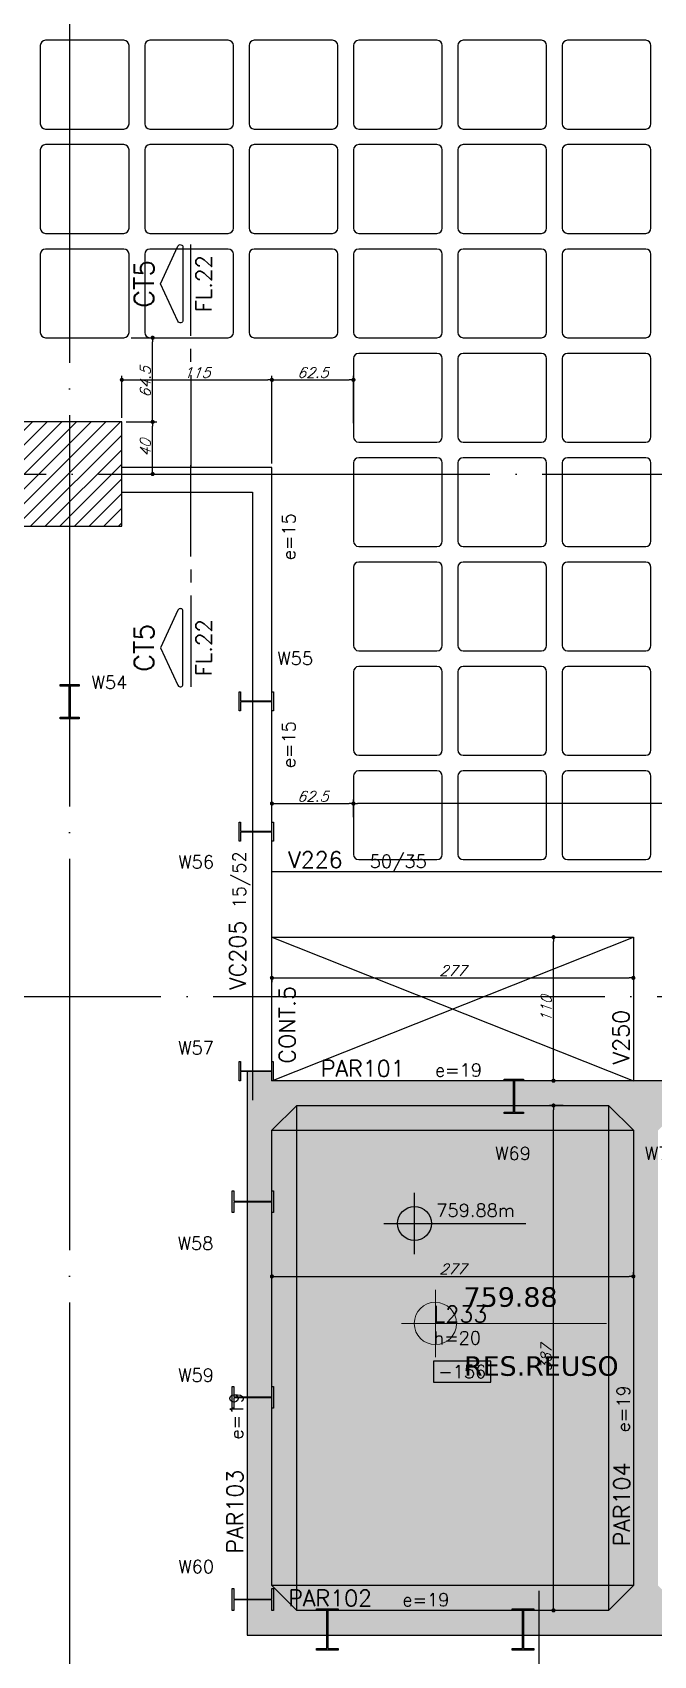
# Model space of a CAD drawing. Extents: x -4172 to 5483, y -2094 to 2406.
# Drawn here: x 577 to 1053, y -1390 to -146 of the extents above; entities that cross this region are included whole.
import ezdxf
from ezdxf.enums import TextEntityAlignment as Align

# ---------------------------------------------------------------- set-up
doc = ezdxf.new("R2010")
doc.units = 0
doc.header["$LTSCALE"] = 50
doc.header["$MEASUREMENT"] = 0
doc.linetypes.add('EIXO', pattern=[6.8, 6, -0.4, 0, -0.4])
doc.layers.get('0').update_dxf_attribs({"linetype": 'CONTINUOUS'})
doc.layers.get('DEFPOINTS').update_dxf_attribs({"linetype": 'CONTINUOUS'})
for name, color, linetype in [('251', 5, 'CONTINUOUS'), ('F-AUX', 2, 'CONTINUOUS'), ('F-CORTE-INDICAÇÃO', 4, 'CONTINUOUS'), ('F-COTAS', 106, 'CONTINUOUS'), ('F-CUBETA', 1, 'CONTINUOUS'), ('F-EIXO', 12, 'EIXO'), ('F-LAJES-DIM', 2, 'CONTINUOUS'), ('F-LAJES-NOME', 4, 'CONTINUOUS'), ('F-NÍVEL-PLANTA', 2, 'CONTINUOUS'), ('F-PARC-DIM', 2, 'CONTINUOUS'), ('F-PARC-NOME', 4, 'CONTINUOUS'), ('F-PERFIL - W310x52', 4, 'CONTINUOUS'), ('F-PERFIL- W250x38.5', 4, 'CONTINUOUS'), ('F-PILARES-HACH', 174, 'CONTINUOUS'), ('F-PILARES-NOME', 170, 'CONTINUOUS'), ('F-PILARES-S', 170, 'CONTINUOUS'), ('F-SOLIDO-VIGAS', 252, 'CONTINUOUS'), ('F-TEXTO', 6, 'CONTINUOUS'), ('F-VIGAS', 3, 'CONTINUOUS'), ('F-VIGAS-DIM', 2, 'CONTINUOUS'), ('F-VIGAS-NOME', 4, 'CONTINUOUS'), ('F-VÃO', 1, 'CONTINUOUS')]:
    doc.layers.add(name, color=color, linetype=linetype)
doc.layers.add('A-ANNO-NOTE', color=253, linetype='CONTINUOUS', lineweight=9)
doc.layers.add('F-DESNIVEL-6', color=7, linetype='CONTINUOUS', true_color=0xffdebd)
doc.styles.add('CP-TEXT-INCL', font='romans.shx', dxfattribs={"oblique": 20})
doc.styles.add('MCP', font='romans.shx')
doc.styles.add('ROMANS', font='romans.shx')
doc.styles.get("Standard").update_dxf_attribs({"font": 'ROMANS.SHX'})
doc.styles.add('Verdana_3', font='verdana.ttf', dxfattribs={"height": 20})
doc.dimstyles.new('CP-COTAS-50', dxfattribs={"dimscale": 0.64, "dimtxt": 12.5, "dimasz": 5, "dimexe": 5, "dimexo": 5, "dimgap": 2.5, "dimtad": 1, "dimdec": 1, "dimdsep": 46, "dimtxsty": 'CP-TEXT-INCL', "dimblk1": 'DOT', "dimblk2": 'DOT', "dimsah": 1, "dimcen": 9, "dimclrd": 256, "dimclre": 256, "dimclrt": 256, "dimadec": 0, "dimazin": 0, "dimtfac": 1, "dimtdec": 1, "dimtmove": 2, "dimatfit": 3, "dimldrblk": 'DOT', "dimfxl": 0, "dimtolj": 1, "dimarcsym": 0})

# ---------------------------------------------------------------- blocks, each defined once
blk = doc.blocks.new('_VAONER063650636500869008690')
at = {"layer": '251', "color": 1}
for p, q in [((-34, 30), (-34, -30)), ((30, 34), (-30, 34)), ((34, -30), (34, 30)), ((-30, -34), (30, -34))]:
    blk.add_line(p, q, dxfattribs=at)
for centre, start, end in [((-30, 30), 90, 180), ((30, 30), 0, 90), ((-30, -30), 180, 270), ((30, -30), 270, 0)]:
    blk.add_arc(centre, 4, start, end, dxfattribs=at)
blk = doc.blocks.new('*U5')
at = {"layer": 'F-LAJES-DIM', "color": 1}
blk.add_lwpolyline([(0, 0), (44, 0), (44, 16), (0, 16)], close=True, dxfattribs=at)
at = {"layer": 'F-LAJES-DIM', "style": 'MCP'}
blk.add_attdef('DIM', text='', height=10, dxfattribs=at).set_placement((22, 8), align=Align.MIDDLE_CENTER)
blk = doc.blocks.new('Nível - Planta')
at = {"layer": 'F-NÍVEL-PLANTA'}
h = blk.add_hatch(color=71, dxfattribs=at)
h.paths.add_polyline_path([(0, 0), (0, 0.26, 0.414214), (-0.26, 0)])
h.paths.add_polyline_path([(0.26, 0), (0, 0), (0, -0.26, 0.414214)])
for p, q in [((0, -0.469), (0, 0.469)), ((-0.469, 0), (1.704, 0))]:
    blk.add_line(p, q, dxfattribs=at)
blk.add_circle((0, 0), 0.26, dxfattribs=at)
at = {"layer": 'F-TEXTO', "color": 3, "style": 'MCP'}
blk.add_attdef('NÍVEL', (0.333, 0.102), '', height=0.2, dxfattribs=at)
blk = doc.blocks.new('*U22')
at = {"layer": 'F-EIXO'}
blk.add_line((0, 0), (7397, 0), dxfattribs=at)
at = {"layer": 'F-TEXTO', "style": 'ROMANS'}
blk.add_attdef('EIXO', text='', height=17.5, dxfattribs=at).set_placement((-28.2072, 0), align=Align.MIDDLE_CENTER)
blk = doc.blocks.new('*U23')
at = {"layer": 'F-EIXO'}
blk.add_line((0, 0), (7484.954, 0), dxfattribs=at)
at = {"layer": 'F-TEXTO', "style": 'ROMANS'}
blk.add_attdef('EIXO', text='', height=17.5, dxfattribs=at).set_placement((-28.2072, 0), align=Align.MIDDLE_CENTER)
blk = doc.blocks.new('*U28')
at = {"layer": 'F-EIXO'}
blk.add_line((0, 0), (0, -3477.9), dxfattribs=at)
at = {"layer": 'F-TEXTO', "style": 'ROMANS'}
blk.add_attdef('EIXO', text='', height=17.5, rotation=360, dxfattribs=at).set_placement((0, 28.2), align=Align.MIDDLE_CENTER)
blk = doc.blocks.new('_DOT')
at = {"color": 0, "linetype": 'ByBlock'}
blk.add_line((-0.5, 0), (-1, 0), dxfattribs=at)
at = {"color": 0, "linetype": 'ByBlock', "const_width": 0.5}
blk.add_lwpolyline([(-0.25, 0, 1), (0.25, 0, 1)], format="xyb", close=True, dxfattribs=at)
blk = doc.blocks.new('*D49')
at = {"layer": 'DEFPOINTS', "color": 0, "linetype": 'Continuous', "transparency": 16777216}
for p in [(-3540, -934.5), (3264.5, -934.5), (3264.5, -1512.9)]:
    blk.add_point(p, dxfattribs=at)
at = {"layer": 'F-COTAS', "linetype": 'Continuous', "lineweight": -2, "transparency": 16777216}
for p, q in [((-3540, -937.7), (-3540, -1516.1)), ((3264.5, -937.7), (3264.5, -1516.1)), ((-3536.8, -1512.9), (3261.3, -1512.9))]:
    blk.add_line(p, q, dxfattribs=at)
at = {"layer": 'F-COTAS', "linetype": 'Continuous', "lineweight": -2, "transparency": 16777216, "xscale": 3.2, "yscale": 3.2, "zscale": 3.2, "rotation": 180}
blk.add_blockref('_DOT', (-3540, -1512.9), dxfattribs=at)
at = {"layer": 'F-COTAS', "linetype": 'Continuous', "lineweight": -2, "transparency": 16777216, "xscale": 3.2, "yscale": 3.2, "zscale": 3.2}
blk.add_blockref('_DOT', (3264.5, -1512.9), dxfattribs=at)
at = {"layer": 'F-COTAS', "linetype": 'Continuous', "transparency": 16777216, "insert": (-137.8, -1507.3), "char_height": 8, "attachment_point": 5, "style": 'CP-TEXT-INCL'}
blk.add_mtext('\\A1;6804.5', dxfattribs=at)
blk = doc.blocks.new('*U127')
at = {"layer": 'F-CORTE-INDICAÇÃO'}
for p, q in [((-100, 0), (-170, 0)), ((-80, 0), (-90, 0)), ((-70, 0), (0, 0))]:
    blk.add_line(p, q, dxfattribs=at)
blk.add_lwpolyline([(-112, 6, 0.802585), (-111.2, 9.8), (-140, 23.3), (-168.8, 9.8, 0.802585), (-168, 6)], format="xyb", close=True, dxfattribs=at)
at = {"layer": 'F-CORTE-INDICAÇÃO', "style": 'ROMANS'}
blk.add_attdef('CORTE', text='', height=15, dxfattribs=at).set_placement((-140, 35.8), align=Align.MIDDLE_CENTER)
at = {"layer": 'F-CORTE-INDICAÇÃO', "color": 2, "style": 'ROMANS'}
blk.add_attdef('FOLHA', text='', height=12, dxfattribs=at).set_placement((-140, -10), align=Align.MIDDLE_CENTER)
blk = doc.blocks.new('*D175')
at = {"layer": 'DEFPOINTS', "color": 0, "linetype": 'Continuous', "transparency": 16777216}
for p in [(823, -737.1), (823, -750.6), (1451, -750.6)]:
    blk.add_point(p, dxfattribs=at)
at = {"layer": 'F-COTAS', "linetype": 'Continuous', "lineweight": -2, "transparency": 16777216}
for p, q in [((823, -747.4), (823, -733.9)), ((1451, -747.4), (1451, -733.9)), ((1447.8, -737.1), (826.2, -737.1))]:
    blk.add_line(p, q, dxfattribs=at)
at = {"layer": 'F-COTAS', "linetype": 'Continuous', "lineweight": -2, "transparency": 16777216, "xscale": 3.2, "yscale": 3.2, "zscale": 3.2, "rotation": 180}
blk.add_blockref('_DOT', (823, -737.1), dxfattribs=at)
at = {"layer": 'F-COTAS', "linetype": 'Continuous', "lineweight": -2, "transparency": 16777216, "xscale": 3.2, "yscale": 3.2, "zscale": 3.2}
blk.add_blockref('_DOT', (1451, -737.1), dxfattribs=at)
at = {"layer": 'F-COTAS', "linetype": 'Continuous', "transparency": 16777216, "insert": (1137, -731.5), "char_height": 8, "attachment_point": 5, "style": 'CP-TEXT-INCL'}
blk.add_mtext('\\A1;628', dxfattribs=at)
blk = doc.blocks.new('*D176')
at = {"layer": 'DEFPOINTS', "color": 0, "linetype": 'Continuous', "transparency": 16777216}
for p in [(760.5, -745.9), (823, -737.1), (823, -746)]:
    blk.add_point(p, dxfattribs=at)
at = {"layer": 'F-COTAS', "linetype": 'Continuous', "lineweight": -2, "transparency": 16777216}
for p, q in [((760.5, -742.7), (760.5, -733.9)), ((823, -742.8), (823, -733.9)), ((763.7, -737.1), (819.8, -737.1))]:
    blk.add_line(p, q, dxfattribs=at)
at = {"layer": 'F-COTAS', "linetype": 'Continuous', "lineweight": -2, "transparency": 16777216, "xscale": 3.2, "yscale": 3.2, "zscale": 3.2, "rotation": 180}
blk.add_blockref('_DOT', (760.5, -737.1), dxfattribs=at)
at = {"layer": 'F-COTAS', "linetype": 'Continuous', "lineweight": -2, "transparency": 16777216, "xscale": 3.2, "yscale": 3.2, "zscale": 3.2}
blk.add_blockref('_DOT', (823, -737.1), dxfattribs=at)
at = {"layer": 'F-COTAS', "linetype": 'Continuous', "transparency": 16777216, "insert": (791.8, -731.5), "char_height": 8, "attachment_point": 5, "style": 'CP-TEXT-INCL'}
blk.add_mtext('\\A1;62.5', dxfattribs=at)
blk = doc.blocks.new('*D212')
at = {"layer": 'DEFPOINTS', "color": 0, "linetype": 'Continuous', "transparency": 16777216}
for p in [(976.3, -968.5), (986.9, -968.5), (986.9, -1355.5)]:
    blk.add_point(p, dxfattribs=at)
at = {"layer": 'F-COTAS', "linetype": 'Continuous', "lineweight": -2, "transparency": 16777216}
for p, q in [((983.7, -968.5), (973.1, -968.5)), ((976.3, -1352.3), (976.3, -971.7)), ((983.7, -1355.5), (973.1, -1355.5))]:
    blk.add_line(p, q, dxfattribs=at)
at = {"layer": 'F-COTAS', "linetype": 'Continuous', "lineweight": -2, "transparency": 16777216, "xscale": 3.2, "yscale": 3.2, "zscale": 3.2}
for p, rotation in [((976.3, -968.5), 90), ((976.3, -1355.5), 270)]:
    blk.add_blockref('_DOT', p, dxfattribs=dict(at, rotation=rotation))
at = {"layer": 'F-COTAS', "linetype": 'Continuous', "transparency": 16777216, "insert": (970.7, -1162), "char_height": 8, "attachment_point": 5, "rotation": 90, "style": 'CP-TEXT-INCL'}
blk.add_mtext('\\A1;387', dxfattribs=at)
blk = doc.blocks.new('*D213')
at = {"layer": 'DEFPOINTS', "color": 0, "linetype": 'Continuous', "transparency": 16777216}
for p in [(976.3, -839.5), (976.3, -839.5), (976.3, -949.5)]:
    blk.add_point(p, dxfattribs=at)
at = {"layer": 'F-COTAS', "linetype": 'Continuous', "lineweight": -2, "transparency": 16777216}
blk.add_line((976.3, -946.3), (976.3, -842.7), dxfattribs=at)
at = {"layer": 'F-COTAS', "linetype": 'Continuous', "lineweight": -2, "transparency": 16777216, "xscale": 3.2, "yscale": 3.2, "zscale": 3.2}
for p, rotation in [((976.3, -839.5), 90), ((976.3, -949.5), 270)]:
    blk.add_blockref('_DOT', p, dxfattribs=dict(at, rotation=rotation))
at = {"layer": 'F-COTAS', "linetype": 'Continuous', "transparency": 16777216, "insert": (970.7, -894.5), "char_height": 8, "attachment_point": 5, "rotation": 90, "style": 'CP-TEXT-INCL'}
blk.add_mtext('\\A1;110', dxfattribs=at)
blk = doc.blocks.new('*D214')
at = {"layer": 'DEFPOINTS', "color": 0, "linetype": 'Continuous', "transparency": 16777216}
for p in [(760.5, -1100.8), (1037.5, -1099.5), (1037.5, -1100.8)]:
    blk.add_point(p, dxfattribs=at)
at = {"layer": 'F-COTAS', "linetype": 'Continuous', "lineweight": -2, "transparency": 16777216}
for p, q in [((760.5, -1097.6), (760.5, -1096.3)), ((763.7, -1099.5), (1034.3, -1099.5)), ((1037.5, -1097.6), (1037.5, -1096.3))]:
    blk.add_line(p, q, dxfattribs=at)
at = {"layer": 'F-COTAS', "linetype": 'Continuous', "lineweight": -2, "transparency": 16777216, "xscale": 3.2, "yscale": 3.2, "zscale": 3.2, "rotation": 180}
blk.add_blockref('_DOT', (760.5, -1099.5), dxfattribs=at)
at = {"layer": 'F-COTAS', "linetype": 'Continuous', "lineweight": -2, "transparency": 16777216, "xscale": 3.2, "yscale": 3.2, "zscale": 3.2}
blk.add_blockref('_DOT', (1037.5, -1099.5), dxfattribs=at)
at = {"layer": 'F-COTAS', "linetype": 'Continuous', "transparency": 16777216, "insert": (899, -1093.9), "char_height": 8, "attachment_point": 5, "style": 'CP-TEXT-INCL'}
blk.add_mtext('\\A1;277', dxfattribs=at)
blk = doc.blocks.new('*D216')
at = {"layer": 'DEFPOINTS', "color": 0, "linetype": 'Continuous', "transparency": 16777216}
for p in [(760.5, -868), (1037.5, -868), (1037.5, -870.7)]:
    blk.add_point(p, dxfattribs=at)
at = {"layer": 'F-COTAS', "linetype": 'Continuous', "lineweight": -2, "transparency": 16777216}
for p, q in [((763.7, -870.7), (1034.3, -870.7)), ((760.5, -871.2), (760.5, -873.9)), ((1037.5, -871.2), (1037.5, -873.9))]:
    blk.add_line(p, q, dxfattribs=at)
at = {"layer": 'F-COTAS', "linetype": 'Continuous', "lineweight": -2, "transparency": 16777216, "xscale": 3.2, "yscale": 3.2, "zscale": 3.2, "rotation": 180}
blk.add_blockref('_DOT', (760.5, -870.7), dxfattribs=at)
at = {"layer": 'F-COTAS', "linetype": 'Continuous', "lineweight": -2, "transparency": 16777216, "xscale": 3.2, "yscale": 3.2, "zscale": 3.2}
blk.add_blockref('_DOT', (1037.5, -870.7), dxfattribs=at)
at = {"layer": 'F-COTAS', "linetype": 'Continuous', "transparency": 16777216, "insert": (899, -865.1), "char_height": 8, "attachment_point": 5, "style": 'CP-TEXT-INCL'}
blk.add_mtext('\\A1;277', dxfattribs=at)
blk = doc.blocks.new('*D236')
at = {"layer": 'DEFPOINTS', "color": 0, "linetype": 'Continuous', "transparency": 16777216}
for p in [(760.5, -412.3), (645.5, -444.5), (760.5, -479.5)]:
    blk.add_point(p, dxfattribs=at)
at = {"layer": 'F-COTAS', "linetype": 'Continuous', "lineweight": -2, "transparency": 16777216}
for p, q in [((645.5, -441.3), (645.5, -409.1)), ((760.5, -476.3), (760.5, -409.1)), ((648.7, -412.3), (757.3, -412.3))]:
    blk.add_line(p, q, dxfattribs=at)
at = {"layer": 'F-COTAS', "linetype": 'Continuous', "lineweight": -2, "transparency": 16777216, "xscale": 3.2, "yscale": 3.2, "zscale": 3.2, "rotation": 180}
blk.add_blockref('_DOT', (645.5, -412.3), dxfattribs=at)
at = {"layer": 'F-COTAS', "linetype": 'Continuous', "lineweight": -2, "transparency": 16777216, "xscale": 3.2, "yscale": 3.2, "zscale": 3.2}
blk.add_blockref('_DOT', (760.5, -412.3), dxfattribs=at)
at = {"layer": 'F-COTAS', "linetype": 'Continuous', "transparency": 16777216, "insert": (703, -406.7), "char_height": 8, "attachment_point": 5, "style": 'CP-TEXT-INCL'}
blk.add_mtext('\\A1;115', dxfattribs=at)
blk = doc.blocks.new('*D237')
at = {"layer": 'DEFPOINTS', "color": 0, "linetype": 'Continuous', "transparency": 16777216}
for p in [(823, -412.3), (823, -448.8), (760.5, -479.5)]:
    blk.add_point(p, dxfattribs=at)
at = {"layer": 'F-COTAS', "linetype": 'Continuous', "lineweight": -2, "transparency": 16777216}
for p, q in [((760.5, -476.3), (760.5, -409.1)), ((823, -445.6), (823, -409.1)), ((763.7, -412.3), (819.8, -412.3))]:
    blk.add_line(p, q, dxfattribs=at)
at = {"layer": 'F-COTAS', "linetype": 'Continuous', "lineweight": -2, "transparency": 16777216, "xscale": 3.2, "yscale": 3.2, "zscale": 3.2, "rotation": 180}
blk.add_blockref('_DOT', (760.5, -412.3), dxfattribs=at)
at = {"layer": 'F-COTAS', "linetype": 'Continuous', "lineweight": -2, "transparency": 16777216, "xscale": 3.2, "yscale": 3.2, "zscale": 3.2}
blk.add_blockref('_DOT', (823, -412.3), dxfattribs=at)
at = {"layer": 'F-COTAS', "linetype": 'Continuous', "transparency": 16777216, "insert": (791.8, -406.7), "char_height": 8, "attachment_point": 5, "style": 'CP-TEXT-INCL'}
blk.add_mtext('\\A1;62.5', dxfattribs=at)
blk = doc.blocks.new('*D238')
at = {"layer": 'DEFPOINTS', "color": 0, "linetype": 'Continuous', "transparency": 16777216}
for p in [(645.5, -444.5), (669.1, -444.5), (652.5, -484.5)]:
    blk.add_point(p, dxfattribs=at)
at = {"layer": 'F-COTAS', "linetype": 'Continuous', "lineweight": -2, "transparency": 16777216}
for p, q in [((648.7, -444.5), (672.3, -444.5)), ((669.1, -481.3), (669.1, -447.7)), ((655.7, -484.5), (672.3, -484.5))]:
    blk.add_line(p, q, dxfattribs=at)
at = {"layer": 'F-COTAS', "linetype": 'Continuous', "lineweight": -2, "transparency": 16777216, "xscale": 3.2, "yscale": 3.2, "zscale": 3.2}
for p, rotation in [((669.1, -444.5), 90), ((669.1, -484.5), 270)]:
    blk.add_blockref('_DOT', p, dxfattribs=dict(at, rotation=rotation))
at = {"layer": 'F-COTAS', "linetype": 'Continuous', "transparency": 16777216, "insert": (663.5, -464.5), "char_height": 8, "attachment_point": 5, "rotation": 90, "style": 'CP-TEXT-INCL'}
blk.add_mtext('\\A1;40', dxfattribs=at)
blk = doc.blocks.new('*D239')
at = {"layer": 'DEFPOINTS', "color": 0, "linetype": 'Continuous', "transparency": 16777216}
for p in [(649.5, -380), (669.1, -380), (645.5, -444.5)]:
    blk.add_point(p, dxfattribs=at)
at = {"layer": 'F-COTAS', "linetype": 'Continuous', "lineweight": -2, "transparency": 16777216}
for p, q in [((652.7, -380), (672.3, -380)), ((669.1, -441.3), (669.1, -383.2)), ((648.7, -444.5), (672.3, -444.5))]:
    blk.add_line(p, q, dxfattribs=at)
at = {"layer": 'F-COTAS', "linetype": 'Continuous', "lineweight": -2, "transparency": 16777216, "xscale": 3.2, "yscale": 3.2, "zscale": 3.2}
for p, rotation in [((669.1, -380), 90), ((669.1, -444.5), 270)]:
    blk.add_blockref('_DOT', p, dxfattribs=dict(at, rotation=rotation))
at = {"layer": 'F-COTAS', "linetype": 'Continuous', "transparency": 16777216, "insert": (663.5, -414), "char_height": 8, "attachment_point": 5, "rotation": 90, "style": 'CP-TEXT-INCL'}
blk.add_mtext('\\A1;64.5', dxfattribs=at)
blk = doc.blocks.new('LGN-COTA E LEGENDA - LGN-COTA E LEGENDA-473137-Térreo')
at = {"layer": 'A-ANNO-NOTE'}
for p, q in [((-0.009, -0.238), (-0.009, 0.28)), ((-0.268, 0.021), (1.302, 0.021))]:
    blk.add_line(p, q, dxfattribs=at)
for centre, start, end in [((-0.009, 0.022), 90, 180), ((-0.009, 0.021), 360, 90), ((-0.009, 0.021), 180, 270), ((-0.009, 0.021), 270, 0)]:
    blk.add_arc(centre, 0.162, start, end, dxfattribs=at)
blk = doc.blocks.new('zw$7512')
at = {"layer": 'A-ANNO-NOTE', "xscale": 100, "yscale": 100, "zscale": 100}
blk.add_blockref('LGN-COTA E LEGENDA - LGN-COTA E LEGENDA-473137-Térreo', (1086.2, -1351.7), dxfattribs=at)
at = {"layer": 'A-ANNO-NOTE', "style": 'Verdana_3'}
for s, p in [('759.88', (1106.9, -1336.8)), ('RES.REUSO', (1107.2, -1389.7))]:
    blk.add_text(s, height=15, dxfattribs=at).set_placement(p)
blk = doc.blocks.new('A$C44D756D9')
at = {"layer": 'F-PERFIL - W310x52'}
for p, q in [((4055, -2540), (4055, -2523.3)), ((4055, -2523.3), (4056.3, -2523.3)), ((4056.3, -2523.3), (4056.3, -2531.3)), ((4085.5, -2531.3), (4085.5, -2523.3)), ((4085.5, -2523.3), (4086.8, -2523.3)), ((4086.8, -2523.3), (4086.8, -2540)), ((4056.3, -2531.3), (4085.5, -2531.3)), ((4085.5, -2532.1), (4056.3, -2532.1)), ((4056.3, -2532.1), (4056.3, -2540)), ((4085.5, -2540), (4085.5, -2532.1)), ((4056.3, -2540), (4055, -2540)), ((4086.8, -2540), (4085.5, -2540)), ((4055, -2690), (4055, -2673.3)), ((4055, -2673.3), (4056.3, -2673.3)), ((4056.3, -2673.3), (4056.3, -2681.3)), ((4085.5, -2681.3), (4085.5, -2673.3)), ((4085.5, -2673.3), (4086.8, -2673.3)), ((4086.8, -2673.3), (4086.8, -2690)), ((4056.3, -2681.3), (4085.5, -2681.3)), ((4085.5, -2682), (4056.3, -2682)), ((4056.3, -2682), (4056.3, -2690)), ((4085.5, -2690), (4085.5, -2682)), ((4056.3, -2690), (4055, -2690)), ((4086.8, -2690), (4085.5, -2690)), ((4055, -2845), (4055, -2828.3)), ((4055, -2828.3), (4056.3, -2828.3)), ((4056.3, -2828.3), (4056.3, -2836.3)), ((4056.3, -2836.3), (4085.5, -2836.3)), ((4085.5, -2836.3), (4085.5, -2828.3)), ((4085.5, -2828.3), (4086.8, -2828.3)), ((4086.8, -2828.3), (4086.8, -2845)), ((4056.3, -2845), (4055, -2845)), ((4085.5, -2837), (4056.3, -2837)), ((4056.3, -2837), (4056.3, -2845)), ((4085.5, -2845), (4085.5, -2837)), ((4086.8, -2845), (4085.5, -2845)), ((4119.6, -2845), (4119.6, -2843.7)), ((4119.6, -2843.7), (4136.3, -2843.7)), ((4127.6, -2845), (4119.6, -2845)), ((4127.6, -2874.2), (4127.6, -2845)), ((4136.3, -2845), (4128.4, -2845)), ((4128.4, -2845), (4128.4, -2874.2)), ((4136.3, -2843.7), (4136.3, -2845)), ((4269.6, -2845), (4269.6, -2843.7)), ((4269.6, -2843.7), (4286.3, -2843.7)), ((4277.6, -2845), (4269.6, -2845)), ((4277.6, -2874.2), (4277.6, -2845)), ((4286.3, -2845), (4278.4, -2845)), ((4278.4, -2845), (4278.4, -2874.2)), ((4286.3, -2843.7), (4286.3, -2845)), ((4119.6, -2875.5), (4119.6, -2874.2)), ((4119.6, -2874.2), (4127.6, -2874.2)), ((4136.3, -2875.5), (4119.6, -2875.5)), ((4128.4, -2874.2), (4136.3, -2874.2)), ((4136.3, -2874.2), (4136.3, -2875.5)), ((4269.6, -2875.5), (4269.6, -2874.2)), ((4269.6, -2874.2), (4277.6, -2874.2)), ((4286.3, -2875.5), (4269.6, -2875.5)), ((4278.4, -2874.2), (4286.3, -2874.2)), ((4286.3, -2874.2), (4286.3, -2875.5))]:
    blk.add_line(p, q, dxfattribs=at)
for points in [[(4055, -2540), (4055, -2523.3), (4056.3, -2523.3), (4056.3, -2531.3), (4085.5, -2531.3), (4085.5, -2523.3), (4086.8, -2523.3), (4086.8, -2540), (4085.5, -2540), (4085.5, -2532.1), (4056.3, -2532.1), (4056.3, -2540)], [(4055, -2690), (4055, -2673.3), (4056.3, -2673.3), (4056.3, -2681.3), (4085.5, -2681.3), (4085.5, -2673.3), (4086.8, -2673.3), (4086.8, -2690), (4085.5, -2690), (4085.5, -2682), (4056.3, -2682), (4056.3, -2690)], [(4055, -2845), (4055, -2828.3), (4056.3, -2828.3), (4056.3, -2836.3), (4085.5, -2836.3), (4085.5, -2828.3), (4086.8, -2828.3), (4086.8, -2845), (4085.5, -2845), (4085.5, -2837), (4056.3, -2837), (4056.3, -2845)], [(4136.3, -2875.5), (4119.6, -2875.5), (4119.6, -2874.2), (4127.6, -2874.2), (4127.6, -2845), (4119.6, -2845), (4119.6, -2843.7), (4136.3, -2843.7), (4136.3, -2845), (4128.4, -2845), (4128.4, -2874.2), (4136.3, -2874.2)], [(4286.3, -2875.5), (4269.6, -2875.5), (4269.6, -2874.2), (4277.6, -2874.2), (4277.6, -2845), (4269.6, -2845), (4269.6, -2843.7), (4286.3, -2843.7), (4286.3, -2845), (4278.4, -2845), (4278.4, -2874.2), (4286.3, -2874.2)]]:
    blk.add_lwpolyline(points, close=True, dxfattribs=at)
at = {"layer": 'F-PERFIL- W250x38.5', "linetype": 'Continuous'}
for p, q in [((3923.2, -2136.5), (3923.2, -2135.4)), ((3923.2, -2135.4), (3937.9, -2135.4)), ((3930.2, -2136.5), (3923.2, -2136.5)), ((3930.2, -2160.4), (3930.2, -2136.5)), ((3937.9, -2136.5), (3930.8, -2136.5)), ((3930.8, -2136.5), (3930.8, -2160.4)), ((3937.9, -2135.4), (3937.9, -2136.5)), ((4060.4, -2155.5), (4060.4, -2140.8)), ((4060.4, -2140.8), (4061.5, -2140.8)), ((4061.5, -2140.8), (4061.5, -2147.8)), ((4061.5, -2147.8), (4085.5, -2147.8)), ((4085.5, -2148.5), (4061.5, -2148.5)), ((4061.5, -2148.5), (4061.5, -2155.5)), ((4085.5, -2147.8), (4085.5, -2140.8)), ((4085.5, -2140.8), (4086.6, -2140.8)), ((4085.5, -2155.5), (4085.5, -2148.5)), ((4086.6, -2140.8), (4086.6, -2155.5)), ((3923.2, -2161.6), (3923.2, -2160.4)), ((3923.2, -2160.4), (3930.2, -2160.4)), ((3937.9, -2161.6), (3923.2, -2161.6)), ((3930.8, -2160.4), (3937.9, -2160.4)), ((3937.9, -2160.4), (3937.9, -2161.6)), ((4061.5, -2155.5), (4060.4, -2155.5)), ((4086.6, -2155.5), (4085.5, -2155.5)), ((4060.4, -2255.5), (4060.4, -2240.8)), ((4060.4, -2240.8), (4061.5, -2240.8)), ((4061.5, -2240.8), (4061.5, -2247.8)), ((4061.5, -2247.8), (4085.5, -2247.8)), ((4085.5, -2248.5), (4061.5, -2248.5)), ((4061.5, -2248.5), (4061.5, -2255.5)), ((4085.5, -2247.8), (4085.5, -2240.8)), ((4085.5, -2240.8), (4086.6, -2240.8)), ((4085.5, -2255.5), (4085.5, -2248.5)), ((4086.6, -2240.8), (4086.6, -2255.5)), ((4061.5, -2255.5), (4060.4, -2255.5)), ((4086.6, -2255.5), (4085.5, -2255.5)), ((4060.3, -2439), (4060.3, -2424.3)), ((4060.3, -2424.3), (4061.5, -2424.3)), ((4061.5, -2424.3), (4061.5, -2431.4)), ((4085.4, -2431.4), (4085.4, -2424.3)), ((4085.4, -2424.3), (4086.5, -2424.3)), ((4086.5, -2424.3), (4086.5, -2439)), ((4061.5, -2431.4), (4085.4, -2431.4)), ((4085.4, -2432), (4061.5, -2432)), ((4061.5, -2432), (4061.5, -2439)), ((4085.4, -2439), (4085.4, -2432)), ((4061.5, -2439), (4060.3, -2439)), ((4086.5, -2439), (4085.4, -2439))]:
    blk.add_line(p, q, dxfattribs=at)
for points in [[(3937.9, -2161.6), (3923.2, -2161.6), (3923.2, -2160.4), (3930.2, -2160.4), (3930.2, -2136.5), (3923.2, -2136.5), (3923.2, -2135.4), (3937.9, -2135.4), (3937.9, -2136.5), (3930.8, -2136.5), (3930.8, -2160.4), (3937.9, -2160.4)], [(4060.4, -2155.5), (4060.4, -2140.8), (4061.5, -2140.8), (4061.5, -2147.8), (4085.5, -2147.8), (4085.5, -2140.8), (4086.6, -2140.8), (4086.6, -2155.5), (4085.5, -2155.5), (4085.5, -2148.5), (4061.5, -2148.5), (4061.5, -2155.5)], [(4060.4, -2255.5), (4060.4, -2240.8), (4061.5, -2240.8), (4061.5, -2247.8), (4085.5, -2247.8), (4085.5, -2240.8), (4086.6, -2240.8), (4086.6, -2255.5), (4085.5, -2255.5), (4085.5, -2248.5), (4061.5, -2248.5), (4061.5, -2255.5)], [(4060.3, -2439), (4060.3, -2424.3), (4061.5, -2424.3), (4061.5, -2431.4), (4085.4, -2431.4), (4085.4, -2424.3), (4086.5, -2424.3), (4086.5, -2439), (4085.4, -2439), (4085.4, -2432), (4061.5, -2432), (4061.5, -2439)], [(4278.3, -2464.1), (4263.6, -2464.1), (4263.6, -2463), (4270.7, -2463), (4270.7, -2439), (4263.6, -2439), (4263.6, -2437.9), (4278.3, -2437.9), (4278.3, -2439), (4271.3, -2439), (4271.3, -2463), (4278.3, -2463)]]:
    blk.add_lwpolyline(points, close=True, dxfattribs=at)
at = {"layer": 'F-PILARES-NOME'}
for s, p in [('W55', (4089.6, -2120.3)), ('W54', (3947.2, -2138.7)), ('W56', (4013.7, -2276.3)), ('W57', (4013.6, -2418.8)), ('W69', (4256.5, -2499.7)), ('W70', (4371.2, -2499.7)), ('W58', (4013.2, -2568.6)), ('W59', (4013.6, -2669.7)), ('W60', (4013.7, -2816.5))]:
    blk.add_text(s, height=10, dxfattribs=at).set_placement(p)

msp = doc.modelspace()

# ---------------------------------------------------------------- hatches: boundary and pattern name
at = {"layer": 'F-DESNIVEL-6', "linetype": 'Continuous'}
h = msp.add_hatch(color=256, dxfattribs=at)
h.dxf.hatch_style = 1
h.paths.add_polyline_path([(1037.5, -987.5), (1018.5, -968.5), (779.5, -968.5), (760.5, -987.5), (760.5, -1336.5), (779.5, -1355.5), (1018.5, -1355.5), (1037.5, -1336.5)])
at = {"layer": 'F-PILARES-HACH', "linetype": 'Continuous'}
h = msp.add_hatch(dxfattribs=at)
h.set_pattern_fill('ANSI31', color=256, scale=2.5)
h.set_pattern_definition([(45, (0, 0), (-5.61266, 5.61266), [])])
h.paths.add_polyline_path([(565.5, -444.5), (565.5, -524.5), (645.5, -524.5), (645.5, -444.5)])
at = {"layer": 'F-SOLIDO-VIGAS', "linetype": 'Continuous'}
h = msp.add_hatch(color=256, dxfattribs=at)
h.dxf.hatch_style = 1
h.paths.add_polyline_path([(1246, -1336.5), (1227, -1355.5), (1075.5, -1355.5), (1056.5, -1336.5), (1056.5, -987.5), (1075.5, -968.5), (1227, -968.5), (1246, -987.5), (1246, -1374.5), (1265, -1374.5), (1265, -969.5), (1285.5, -969.5), (1285.67, -949.5), (1056.5, -949.5), (1037.5, -949.5), (760.5, -949.5), (760.5, -942.53), (741.5, -942.53), (741.5, -1374.5), (760.5, -1374.5), (760.5, -987.5), (779.5, -968.5), (1018.5, -968.5), (1037.5, -987.5), (1037.5, -1336.5), (1018.5, -1355.5), (779.5, -1355.5), (760.5, -1336.5), (760.5, -1374.5), (1047, -1374.5), (1246, -1374.5)])

# ---------------------------------------------------------------- linework, layer by layer
at = {"layer": 'F-AUX'}
for p, q in [((779.5, -1355.5), (779.5, -968.5)), ((1018.5, -968.5), (1018.5, -1355.5)), ((760.5, -987.5), (1037.5, -987.5)), ((1037.5, -1336.5), (760.5, -1336.5))]:
    msp.add_line(p, q, dxfattribs=at)
at = {"layer": 'F-PILARES-S', "linetype": 'Continuous'}
msp.add_lwpolyline([(565.5, -444.5), (565.5, -524.5), (645.5, -524.5), (645.5, -444.5), (565.5, -444.5)], dxfattribs=at)
at = {"layer": 'F-VIGAS'}
for p, q in [((645.5, -498.5), (745.5, -498.5)), ((745.5, -498.5), (745.5, -964.5))]:
    msp.add_line(p, q, dxfattribs=at)
for points in [[(3249.5, -275.5), (3249.5, -919.5), (1780.632, -919.5), (1544.382, -949.5), (760.5, -949.5), (760.5, -479.5), (645.5, -479.5)], [(1047, -789.5), (760.5, -789.5)], [(1474.5, -789.5), (1047, -789.5)], [(760.5, -839.5), (1037.5, -839.5)], [(1037.5, -839.5), (1037.5, -949.5)], [(1037.5, -949.5), (760.5, -949.5), (760.5, -942.53), (741.5, -942.53), (741.5, -1374.5), (1047, -1374.5)], [(1056.5, -949.5), (1037.5, -949.5)], [(1047, -1374.5), (1265, -1374.5), (1265, -969.5), (1285.67, -969.5), (1285.67, -949.5), (1056.5, -949.5)]]:
    msp.add_lwpolyline(points, dxfattribs=at)
msp.add_lwpolyline([(760.5, -1336.5), (760.5, -987.5), (779.5, -968.5), (1018.5, -968.5), (1037.5, -987.5), (1037.5, -1336.5), (1018.5, -1355.5), (779.5, -1355.5)], close=True, dxfattribs=at)
at = {"layer": 'F-VÃO'}
for p, q in [((760.5, -949.5), (1037.5, -839.5)), ((760.5, -839.5), (1037.5, -949.5))]:
    msp.add_line(p, q, dxfattribs=at)

# ---------------------------------------------------------------- block references
at = {"layer": 'A-ANNO-NOTE', "linetype": 'Continuous'}
msp.add_blockref('zw$7512', (-199.5, 214), dxfattribs=at)
at = {"layer": 'F-CORTE-INDICAÇÃO', "linetype": 'Continuous'}
ref = msp.add_blockref('*U127', (698.318, -478.597), dxfattribs=dict(at, xscale=-1, rotation=90))
ref.add_attrib('FOLHA', 'FL.22', dxfattribs={"color": 2, "height": 12, "rotation": 90, "style": 'ROMANS'}).set_placement((708.318, -338.597), align=Align.MIDDLE_CENTER)
ref.add_attrib('CORTE', 'CT5', dxfattribs={"height": 15, "rotation": 90, "style": 'ROMANS'}).set_placement((662.554, -338.597), align=Align.MIDDLE_CENTER)
at = {"layer": 'F-CORTE-INDICAÇÃO', "linetype": 'Continuous', "rotation": 90}
for p, values in [((698.318, -477.597), {'FOLHA': 'FL.22', 'CORTE': 'CT5'}), ((965.318, -1340.597), {'FOLHA': 'FL.23', 'CORTE': 'E'})]:
    msp.add_blockref('*U127', p, dxfattribs=at).add_auto_attribs(values)
at = {"layer": 'F-CUBETA'}
for p in [(617, -186), (697, -186), (777, -186), (857, -186), (937, -186), (1017, -186), (617, -266), (697, -266), (777, -266), (857, -266), (937, -266), (1017, -266), (617, -346), (697, -346), (777, -346), (857, -346), (937, -346), (1017, -346), (857, -426), (937, -426), (1017, -426), (857, -506), (937, -506), (1017, -506), (857, -586), (937, -586), (1017, -586), (857, -666), (937, -666), (1017, -666), (857, -746), (937, -746), (1017, -746)]:
    msp.add_blockref('_VAONER063650636500869008690', p, dxfattribs=at)
at = {"layer": 'F-EIXO', "linetype": 'Continuous'}
for name, p in [('*U28', (605.5, 1941.357)), ('*U23', (-3793.715, -484.5)), ('*U22', (-3705.761, -885))]:
    msp.add_blockref(name, p, dxfattribs=at)
at = {"layer": 'F-LAJES-DIM', "linetype": 'Continuous'}
msp.add_blockref('*U5', (884.309, -1180.522), dxfattribs=at).add_auto_attribs({'DIM': '-156'})
at = {"layer": 'F-NÍVEL-PLANTA', "linetype": 'Continuous', "xscale": 50, "yscale": 50, "zscale": 50}
msp.add_blockref('Nível - Planta', (869.828, -1058.896), dxfattribs=at).add_auto_attribs({'NÍVEL': '759.88m'})
at = {"layer": 'F-PERFIL - W310x52'}
msp.add_blockref('A$C44D756D9', (-3325, 1489.5), dxfattribs=at)

# ---------------------------------------------------------------- texts
at = {"layer": 'F-LAJES-DIM', "linetype": 'Continuous', "style": 'MCP'}
msp.add_text('h=20', height=10, dxfattribs=at).set_placement((884.309, -1151.622))
at = {"layer": 'F-LAJES-NOME', "linetype": 'Continuous', "style": 'MCP'}
msp.add_text('L233', height=12.5, dxfattribs=at).set_placement((884.309, -1134.622))
at = {"layer": 'F-PARC-DIM', "style": 'MCP'}
for p in [(778.44, -550.454), (778.44, -709.841)]:
    msp.add_text('e=15', height=10, rotation=90, dxfattribs=at).set_placement(p)
at = {"layer": 'F-PARC-NOME', "style": 'MCP'}
msp.add_text('CONT.5', height=12.5, rotation=90, dxfattribs=at).set_placement((778.44, -936.413))
at = {"layer": 'F-VIGAS-DIM', "linetype": 'Continuous', "style": 'MCP'}
for s, p in [('15/52', (740.459, -817.403)), ('e=19', (738.375, -1224.5)), ('e=19', (1034.843, -1219.007))]:
    msp.add_text(s, height=10, rotation=90, dxfattribs=at).set_placement(p)
for s, p in [('50/35', (835.5, -786.375)), ('e=19', (885.5, -946.375)), ('e=19', (860.5, -1352.375))]:
    msp.add_text(s, height=10, dxfattribs=at).set_placement(p)
at = {"layer": 'F-VIGAS-NOME', "linetype": 'Continuous', "style": 'MCP'}
for s, p in [('V226', (773, -786.375)), ('PAR101', (798, -946.375)), ('PAR102', (773, -1352.375))]:
    msp.add_text(s, height=12.5, dxfattribs=at).set_placement(p)
for s, p in [('VC205', (740.459, -879.903)), ('V250', (1034.375, -937)), ('PAR104', (1034.843, -1306.507)), ('PAR103', (738.375, -1312))]:
    msp.add_text(s, height=12.5, rotation=90, dxfattribs=at).set_placement(p)

# ---------------------------------------------------------------- dimensions: what is measured, and where the dimension line sits
at = {"layer": 'F-COTAS', "linetype": 'Continuous'}
dim = msp.add_linear_dim(base=(669.098, -380), p1=(645.5, -444.5), p2=(649.545, -380), angle=90, dimstyle='CP-COTAS-50', override={"dimfxl": 7.5}, dxfattribs=at)
dim.commit()
dim.dimension.update_dxf_attribs({"geometry": '*D239', "text_midpoint": (663.498, -414.002), "dimtype": 160})
for base, p1, p2, picture, middle in [((760.5, -412.311), (645.5, -444.5), (760.5, -479.5), '*D236', (703, -406.711)), ((823, -412.311), (760.5, -479.5), (823, -448.822), '*D237', (791.75, -406.711)), ((823, -737.072), (760.5, -745.892), (823, -746), '*D176', (791.75, -731.472)), ((823, -737.072), (1451, -750.595), (823, -750.595), '*D175', (1137, -731.472)), ((1037.5, -870.708), (760.5, -868.037), (1037.5, -868.037), '*D216', (899, -865.108)), ((1037.5, -1099.52), (760.5, -1100.842), (1037.5, -1100.842), '*D214', (899, -1093.92))]:
    dim = msp.add_linear_dim(base=base, p1=p1, p2=p2, dimstyle='CP-COTAS-50', override={"dimfxl": 7.5}, dxfattribs=at)
    dim.commit()
    dim.dimension.update_dxf_attribs({"geometry": picture, "text_midpoint": middle})
for base, p1, p2, picture, middle in [((669.098, -444.5), (652.496, -484.5), (645.5, -444.5), '*D238', (663.498, -464.5)), ((976.31, -839.5), (976.31, -949.5), (976.31, -839.5), '*D213', (970.71, -894.5)), ((976.31, -968.5), (986.859, -1355.5), (986.859, -968.5), '*D212', (970.71, -1162))]:
    dim = msp.add_linear_dim(base=base, p1=p1, p2=p2, angle=90, dimstyle='CP-COTAS-50', override={"dimfxl": 7.5}, dxfattribs=at)
    dim.commit()
    dim.dimension.update_dxf_attribs({"geometry": picture, "text_midpoint": middle})
dim = msp.add_linear_dim(base=(3264.5, -1512.867), p1=(-3540, -934.5), p2=(3264.5, -934.5), dimstyle='CP-COTAS-50', dxfattribs=at)
dim.commit()
dim.dimension.update_dxf_attribs({"geometry": '*D49', "text_midpoint": (-137.75, -1507.267)})

doc.saveas('drawing.dxf')
